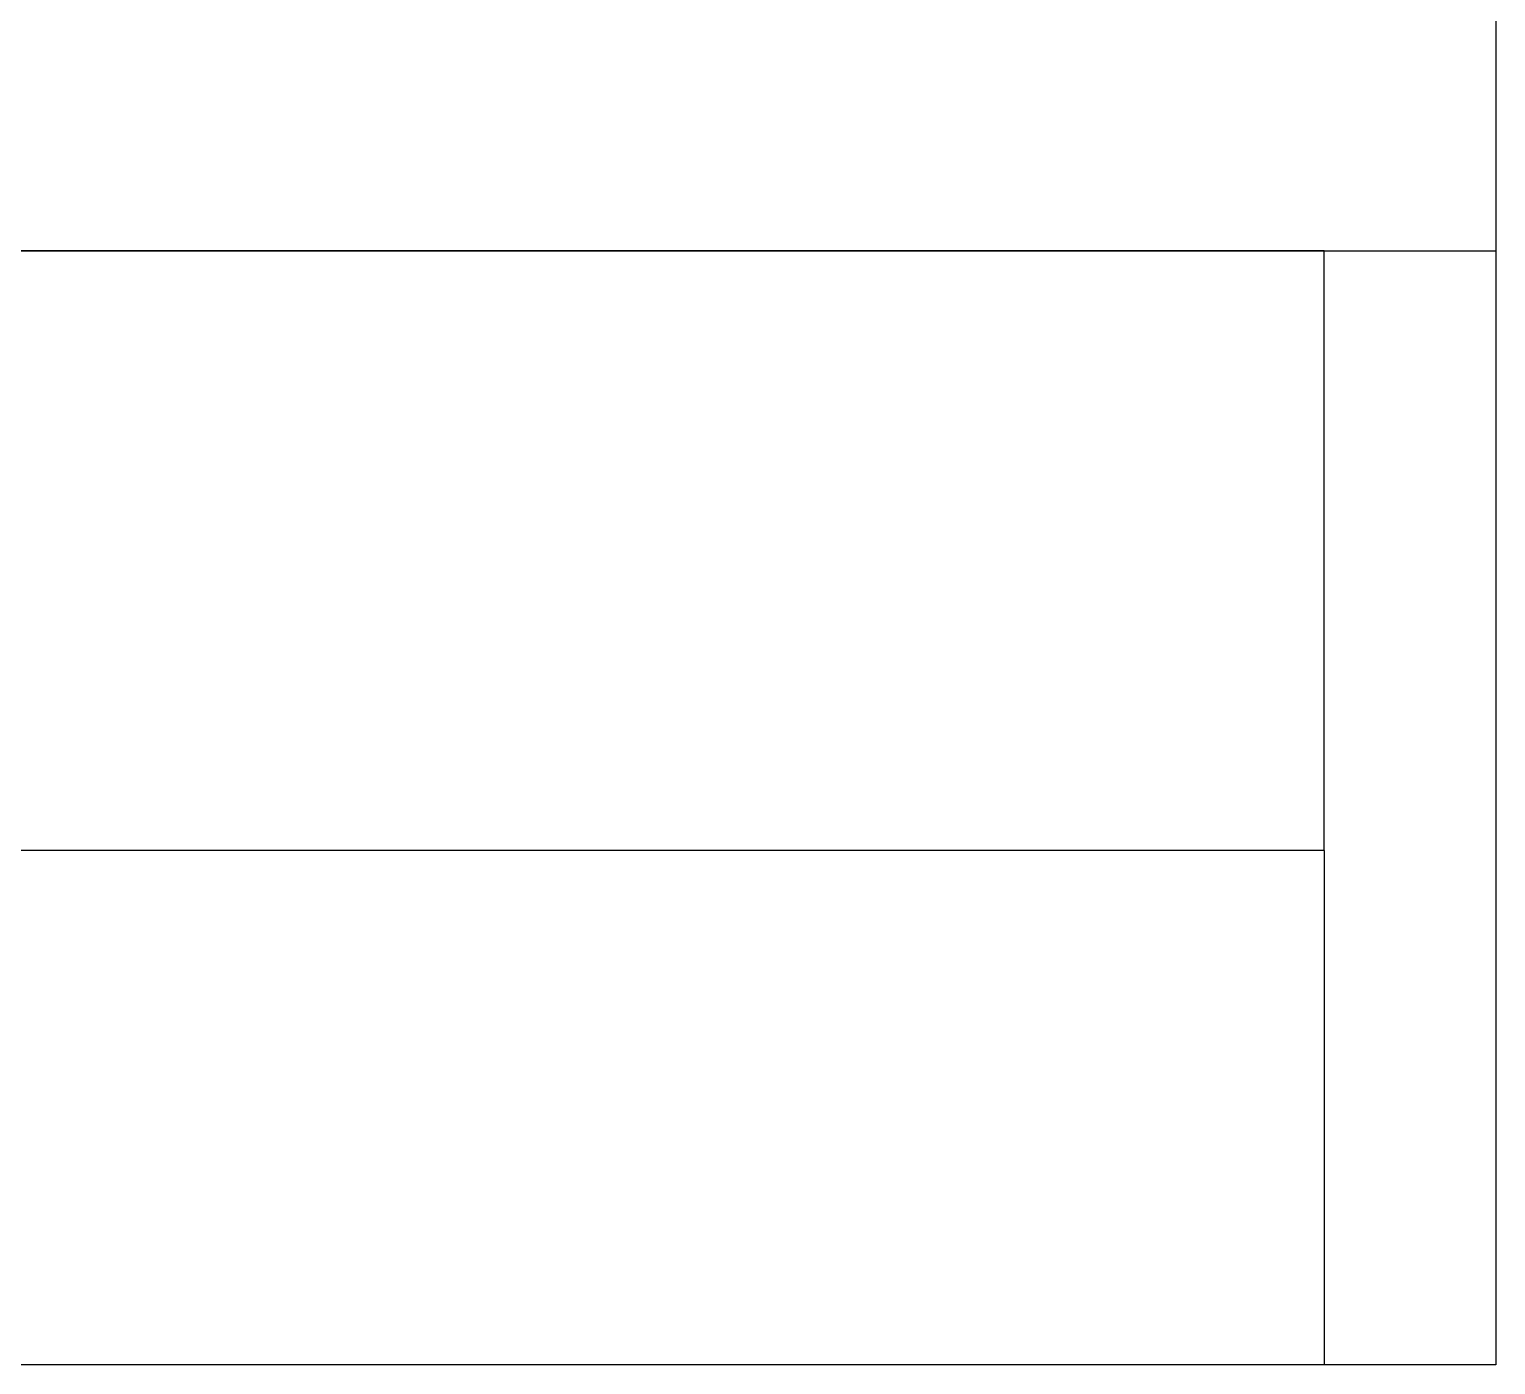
# Model space of a CAD drawing. Header units: millimetres. Extents: x -41292 to 298682, y -22072 to 33155.
# Drawn here: x 32089 to 32945, y -3779 to -3000 of the extents above; entities that cross this region are included whole.
import ezdxf

# ---------------------------------------------------------------- set-up
doc = ezdxf.new("R2010")
doc.units = ezdxf.units.MM
doc.layers.add('벽1', color=2, linetype='Continuous')

# ---------------------------------------------------------------- blocks, each defined once
blk = doc.blocks.new('rmfnasesx')
for p, q in [((60407.95, 12593.01), (60407.95, 12383.01)), ((60307.95, 12383.01), (59397.95, 12383.01)), ((60307.95, 12383.01), (60407.95, 12383.01)), ((60307.95, 12033.01), (60307.95, 12383.01)), ((60407.95, 12383.01), (60407.95, 11733.01)), ((60307.95, 12033.01), (59522.95, 12033.01)), ((60307.95, 12033.01), (60307.95, 11733.01)), ((60307.95, 11733.01), (58557.95, 11733.01)), ((60407.95, 11733.01), (60307.95, 11733.01))]:
    blk.add_line(p, q)

msp = doc.modelspace()

# ---------------------------------------------------------------- linework, layer by layer
at = {"layer": '벽1'}
msp.add_line((31934.67, -3129.42), (32944.67, -3129.42), dxfattribs=at)

# ---------------------------------------------------------------- block references
msp.add_blockref('rmfnasesx', (-27463.27, -15512.43))

doc.saveas('drawing.dxf')
